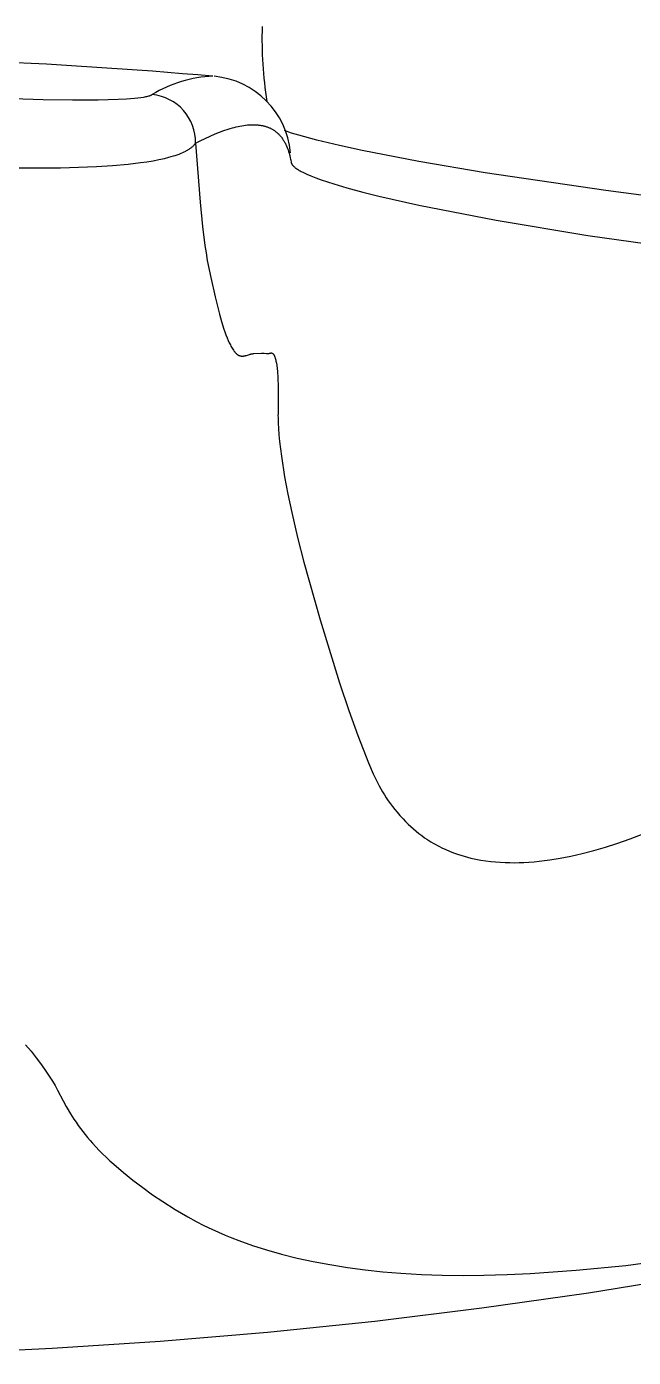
# Model space of a CAD drawing. Extents: x 10556 to 11150, y -5808 to -5388.
# Drawn here: x 10964.2 to 10989.7, y -5682.5 to -5626.5 of the extents above; entities that cross this region are included whole.
import ezdxf

# ---------------------------------------------------------------- set-up
doc = ezdxf.new("R2010")
doc.units = 0
doc.header["$LTSCALE"] = 7
doc.header["$MEASUREMENT"] = 0
doc.layers.add('Make2D 표시선', color=7, linetype='CONTINUOUS')
doc.layers.add('Make2D 표시선 - Tangent', color=7, linetype='CONTINUOUS')

msp = doc.modelspace()

# ---------------------------------------------------------------- linework, layer by layer
at = {"layer": 'Make2D 표시선'}
for points in [[(11015.30777, -5637.29594), (11002.67891, -5635.24069), (10988.57002, -5633.3694), (10983.48055, -5632.62045), (10980.69405, -5632.14825), (10978.30024, -5631.68449), (10977.34353, -5631.47598), (10976.39169, -5631.24659), (10975.63421, -5631.0406), (10975.33466, -5630.94972), (10975.03762, -5630.85099)], [(10911.03267, -5679.04712), (10915.44512, -5679.76006), (10919.91414, -5680.39422), (10924.39449, -5680.94273), (10928.88446, -5681.4062), (10933.38236, -5681.78526), (10937.92866, -5682.08279), (10942.47971, -5682.29513), (10947.03394, -5682.42244), (10951.58976, -5682.4649), (10956.14431, -5682.42264), (10960.69727, -5682.29557), (10965.24707, -5682.08349), (10969.79209, -5681.7862), (10974.31695, -5681.40475), (10978.83377, -5680.93785), (10983.34083, -5680.38492), (10987.83642, -5679.74538), (10992.23001, -5679.03394)]]:
    msp.add_lwpolyline(points, dxfattribs=at)
for centre, radius, start, end in [((10990.93215, -5626.99105), 16.84674, 178.239963, 188.987869), ((10951.72067, -5863.82768), 236.14152, 85.0690294, 90.0309066), ((10971.7532, -5632.09625), 3.54589, 5.095096, 84.786928)]:
    msp.add_arc(centre, radius, start, end, dxfattribs=at)
at = {"layer": 'Make2D 표시선 - Tangent'}
for points in [[(10961.87295, -5629.44615), (10964.87729, -5629.54179), (10966.10465, -5629.55835), (10967.18245, -5629.55433), (10968.03134, -5629.53029), (10968.37735, -5629.5116), (10968.72272, -5629.48391), (10968.85491, -5629.47003), (10968.98678, -5629.45342), (10969.09456, -5629.43708), (10969.14825, -5629.4277), (10969.20177, -5629.41737), (10969.23966, -5629.40936), (10969.27739, -5629.40065), (10969.31491, -5629.39107), (10969.35216, -5629.38047), (10969.38197, -5629.37103), (10969.39675, -5629.36593), (10969.41141, -5629.36053), (10969.42594, -5629.3548), (10969.44032, -5629.3487), (10969.45453, -5629.3422), (10969.46855, -5629.33526)], [(10971.28426, -5631.38143), (10971.48933, -5631.27599), (10971.69651, -5631.17479), (10971.90595, -5631.0784), (10972.1178, -5630.98741), (10972.29581, -5630.91638), (10972.47565, -5630.85018), (10972.65741, -5630.78955), (10972.74903, -5630.76155), (10972.84116, -5630.7352), (10972.91967, -5630.71424), (10972.99855, -5630.69466), (10973.07777, -5630.67658), (10973.15733, -5630.66012), (10973.23722, -5630.64541), (10973.31742, -5630.63257), (10973.39792, -5630.62172), (10973.47871, -5630.61298), (10973.55027, -5630.60713), (10973.62198, -5630.60318), (10973.69374, -5630.6013), (10973.76549, -5630.60163), (10973.83714, -5630.60435), (10973.87291, -5630.60665), (10973.90862, -5630.6096), (10973.94427, -5630.61323), (10973.97985, -5630.61755), (10974.01534, -5630.62259), (10974.05075, -5630.62836), (10974.07932, -5630.63358), (10974.10782, -5630.63931), (10974.13621, -5630.64554), (10974.16449, -5630.65229), (10974.19264, -5630.65956), (10974.22065, -5630.66736), (10974.24849, -5630.67569), (10974.27615, -5630.68458), (10974.30362, -5630.69401), (10974.33088, -5630.704), (10974.35791, -5630.71456), (10974.3847, -5630.72569), (10974.41123, -5630.73741), (10974.43749, -5630.74971), (10974.46346, -5630.76261), (10974.48912, -5630.7761), (10974.51331, -5630.78955), (10974.53719, -5630.80353), (10974.56075, -5630.81805), (10974.58401, -5630.83308), (10974.60693, -5630.84863), (10974.62951, -5630.86467), (10974.65175, -5630.8812), (10974.67364, -5630.89821), (10974.69516, -5630.91567), (10974.71631, -5630.93359), (10974.73708, -5630.95195), (10974.75745, -5630.97074), (10974.77743, -5630.98995), (10974.797, -5631.00956), (10974.81616, -5631.02957), (10974.83489, -5631.04996), (10974.85818, -5631.07655), (10974.88078, -5631.10371), (10974.90269, -5631.13143), (10974.92393, -5631.15968), (10974.94451, -5631.18843), (10974.96443, -5631.21765), (10974.98371, -5631.24731), (10975.00237, -5631.2774), (10975.02041, -5631.30788), (10975.03784, -5631.33872), (10975.05468, -5631.36991), (10975.07093, -5631.40141), (10975.10174, -5631.46523), (10975.13035, -5631.52999), (10975.15684, -5631.5954), (10975.18133, -5631.66152), (10975.20393, -5631.72831), (10975.22474, -5631.79577), (10975.25266, -5631.89719), (10975.27748, -5631.99942), (10975.28741, -5632.04413), (10975.29652, -5632.089), (10975.3133, -5632.18327), (10975.31449, -5632.1891), (10975.3158, -5632.19489), (10975.31702, -5632.19965), (10975.31835, -5632.20437), (10975.31979, -5632.20906), (10975.32134, -5632.21372), (10975.323, -5632.21835), (10975.32476, -5632.22294), (10975.32662, -5632.2275), (10975.32857, -5632.23201), (10975.33062, -5632.2365), (10975.33275, -5632.24094), (10975.33497, -5632.24534), (10975.33727, -5632.2497), (10975.3421, -5632.2583), (10975.34721, -5632.26673), (10975.35073, -5632.27219), (10975.35435, -5632.27758), (10975.35808, -5632.28289), (10975.3619, -5632.28813), (10975.36982, -5632.29839), (10975.37809, -5632.3084), (10975.38665, -5632.31815), (10975.39549, -5632.32768), (10975.40455, -5632.33699), (10975.41381, -5632.34611), (10975.42564, -5632.35729), (10975.43771, -5632.36821), (10975.45, -5632.37887), (10975.46248, -5632.38931), (10975.48797, -5632.40953), (10975.51404, -5632.42901), (10975.54889, -5632.45355), (10975.58442, -5632.47708), (10975.62055, -5632.4997), (10975.65722, -5632.52148), (10975.69434, -5632.54251), (10975.73186, -5632.56288), (10975.80778, -5632.60199), (10975.89121, -5632.6426), (10975.97539, -5632.68149), (10976.14567, -5632.75483), (10976.35764, -5632.83838), (10976.5718, -5632.91644), (10976.84101, -5633.00834), (10977.11187, -5633.09513), (10977.65733, -5633.25656), (10978.3331, -5633.43958), (10979.0123, -5633.60955), (10980.68699, -5633.98805), (10983.94785, -5634.62222), (10987.80066, -5635.26609), (11003.78982, -5637.49652)], [(10963.82866, -5632.41538), (10965.6043, -5632.41296), (10966.36272, -5632.39403), (10967.12066, -5632.36133), (10967.78698, -5632.31866), (10968.45199, -5632.25913), (10968.97736, -5632.19665), (10969.23914, -5632.15874), (10969.50009, -5632.11544), (10969.73777, -5632.0704), (10969.97412, -5632.01888), (10970.16441, -5631.9713), (10970.25895, -5631.9452), (10970.353, -5631.91737), (10970.43588, -5631.89112), (10970.51821, -5631.86318), (10970.59986, -5631.83333), (10970.68069, -5631.80135), (10970.74762, -5631.77278), (10970.8137, -5631.74233), (10970.87875, -5631.70977), (10970.91083, -5631.69262), (10970.94259, -5631.67486), (10970.96964, -5631.65905), (10970.99639, -5631.64272), (10971.02279, -5631.62585), (10971.04879, -5631.6084), (10971.07437, -5631.59034), (10971.09946, -5631.57162), (10971.12403, -5631.55222), (10971.14802, -5631.53211), (10971.16708, -5631.5152), (10971.18567, -5631.49777), (10971.20375, -5631.47982), (10971.22124, -5631.46131), (10971.23809, -5631.44224), (10971.24627, -5631.43248), (10971.25426, -5631.42258), (10971.26206, -5631.41252), (10971.26966, -5631.40231), (10971.27707, -5631.39195), (10971.28426, -5631.38143)], [(10971.28426, -5631.38143), (10971.48104, -5633.86403), (10971.58408, -5634.88162), (10971.68363, -5635.68114), (10971.73107, -5635.99787), (10971.78426, -5636.31367), (10971.92591, -5637.03114), (10972.10846, -5637.84595), (10972.29536, -5638.57538), (10972.38432, -5638.8875), (10972.48207, -5639.19694), (10972.5245, -5639.31956), (10972.56932, -5639.44133), (10972.61687, -5639.56205), (10972.66752, -5639.68152), (10972.71043, -5639.7757), (10972.75619, -5639.86848), (10972.78034, -5639.9142), (10972.80544, -5639.95939), (10972.83158, -5640.004), (10972.85883, -5640.04797), (10972.87998, -5640.08031), (10972.90199, -5640.11208), (10972.91337, -5640.12769), (10972.92504, -5640.14309), (10972.93701, -5640.15825), (10972.94931, -5640.17315), (10972.95962, -5640.18511), (10972.97019, -5640.19686), (10972.98102, -5640.20837), (10972.99213, -5640.21959), (10973.00353, -5640.23051), (10973.01523, -5640.2411), (10973.02726, -5640.25132), (10973.03962, -5640.26116), (10973.04591, -5640.2659), (10973.05228, -5640.27053), (10973.05874, -5640.27505), (10973.06527, -5640.27944), (10973.07189, -5640.28371), (10973.0786, -5640.28784), (10973.08538, -5640.29184), (10973.09223, -5640.29569), (10973.09917, -5640.29939), (10973.10618, -5640.30293), (10973.11326, -5640.30631), (10973.12042, -5640.30952), (10973.12765, -5640.31255), (10973.13494, -5640.31541), (10973.14231, -5640.31808), (10973.14975, -5640.32056), (10973.15734, -5640.32286), (10973.16499, -5640.32497), (10973.1727, -5640.32688), (10973.18046, -5640.32861), (10973.18826, -5640.33014), (10973.19611, -5640.33149), (10973.204, -5640.33267), (10973.21192, -5640.33367), (10973.21986, -5640.33449), (10973.22782, -5640.33515), (10973.2358, -5640.33565), (10973.24379, -5640.33598), (10973.25178, -5640.33616), (10973.25977, -5640.33619), (10973.26776, -5640.33607), (10973.27573, -5640.3358), (10973.2883, -5640.3351), (10973.30083, -5640.33405), (10973.31331, -5640.33269), (10973.32575, -5640.33102), (10973.33813, -5640.32906), (10973.35047, -5640.32683), (10973.36276, -5640.32433), (10973.375, -5640.3216), (10973.38872, -5640.31824), (10973.40238, -5640.31462), (10973.42956, -5640.30675), (10973.56455, -5640.26318), (10973.59182, -5640.25548), (10973.61813, -5640.24899), (10973.63136, -5640.24609), (10973.64464, -5640.24345), (10973.65797, -5640.24107), (10973.67135, -5640.23896), (10973.68477, -5640.23713), (10973.69823, -5640.23559), (10973.71106, -5640.2344), (10973.72393, -5640.23343), (10974.07051, -5640.21832), (10974.11738, -5640.21659), (10974.14743, -5640.21645), (10974.17747, -5640.21728), (10974.2782, -5640.22446), (10974.29834, -5640.22547), (10974.3185, -5640.22593), (10974.32858, -5640.22589), (10974.33867, -5640.22566), (10974.35042, -5640.22509), (10974.36215, -5640.22419), (10974.37385, -5640.22292), (10974.37967, -5640.22213), (10974.38548, -5640.22124), (10974.3949, -5640.21957), (10974.44171, -5640.20964), (10974.45111, -5640.2079), (10974.46056, -5640.20642), (10974.46686, -5640.20564), (10974.47002, -5640.20533), (10974.47318, -5640.20509), (10974.47634, -5640.20493), (10974.4795, -5640.20487), (10974.48266, -5640.2049), (10974.48424, -5640.20496), (10974.48582, -5640.20504), (10974.48865, -5640.20528), (10974.49147, -5640.2056), (10974.49429, -5640.20603), (10974.4971, -5640.20654), (10974.49989, -5640.20714), (10974.50266, -5640.20783), (10974.50542, -5640.20861), (10974.50816, -5640.20946), (10974.51087, -5640.21039), (10974.51356, -5640.2114), (10974.51622, -5640.21249), (10974.51885, -5640.21365), (10974.52145, -5640.21487), (10974.52401, -5640.21616), (10974.52654, -5640.21752), (10974.52902, -5640.21894), (10974.53183, -5640.22065), (10974.53457, -5640.22243), (10974.53727, -5640.22428), (10974.53991, -5640.22621), (10974.5425, -5640.2282), (10974.54504, -5640.23025), (10974.54752, -5640.23237), (10974.54996, -5640.23455), (10974.55235, -5640.23678), (10974.55469, -5640.23906), (10974.55698, -5640.2414), (10974.55923, -5640.24378), (10974.56143, -5640.2462), (10974.56359, -5640.24867), (10974.56778, -5640.25371), (10974.57029, -5640.2569), (10974.57274, -5640.26015), (10974.57513, -5640.26343), (10974.57746, -5640.26676), (10974.58196, -5640.27354), (10974.58625, -5640.28047), (10974.59034, -5640.28752), (10974.59426, -5640.29467), (10974.59802, -5640.30192), (10974.60163, -5640.30923), (10974.60611, -5640.31879), (10974.61039, -5640.32844), (10974.61448, -5640.33816), (10974.61839, -5640.34794), (10974.62575, -5640.36769), (10974.63259, -5640.38763), (10974.63885, -5640.40723), (10974.64475, -5640.42695), (10974.65555, -5640.4667), (10974.6652, -5640.50678), (10974.6739, -5640.54708), (10974.6829, -5640.59337), (10974.69104, -5640.63981), (10974.70516, -5640.73301), (10974.72055, -5640.85739), (10974.73278, -5640.98215), (10974.75004, -5641.23233), (10974.76534, -5641.63653), (10974.77056, -5642.04099), (10974.76652, -5642.47409), (10974.76208, -5642.68647), (10974.76122, -5642.77561), (10974.76084, -5642.78744), (10974.76051, -5642.79334), (10974.76004, -5642.79924), (10974.7578, -5642.81878), (10974.75751, -5642.82205), (10974.75731, -5642.82532), (10974.75716, -5642.82988), (10974.75712, -5642.83445), (10974.75718, -5642.84725), (10974.75756, -5642.85666), (10974.76054, -5642.89932), (10974.76116, -5642.91378), (10974.76721, -5643.16965), (10974.77728, -5643.36803), (10974.79841, -5643.64966), (10974.82583, -5643.93074), (10974.90502, -5644.54706), (10975.04037, -5645.41666), (10975.17473, -5646.14548), (10975.33632, -5646.91982), (10975.57899, -5647.96458), (10975.84378, -5649.00401), (10976.53031, -5651.43855), (10977.35308, -5654.08117), (10977.74629, -5655.25057), (10978.12028, -5656.29829), (10978.33962, -5656.87883), (10978.57138, -5657.45447), (10978.77184, -5657.91441), (10978.86392, -5658.11141), (10978.96048, -5658.30623), (10979.02203, -5658.4236), (10979.08585, -5658.53976), (10979.16116, -5658.66994), (10979.23953, -5658.7983), (10979.32091, -5658.92478), (10979.40521, -5659.04932), (10979.4924, -5659.17187), (10979.58241, -5659.29237), (10979.67517, -5659.41075), (10979.77062, -5659.52696), (10979.89509, -5659.6707), (10980.02372, -5659.81075), (10980.12863, -5659.9191), (10980.2361, -5660.02492), (10980.34613, -5660.12808), (10980.45869, -5660.22842), (10980.57378, -5660.32582), (10980.69139, -5660.42012), (10980.8115, -5660.51119), (10980.9341, -5660.59889), (10981.02088, -5660.65787), (10981.10883, -5660.71514), (10981.19789, -5660.77068), (10981.28802, -5660.82448), (10981.37919, -5660.87653), (10981.47133, -5660.92681), (10981.56442, -5660.97532), (10981.65842, -5661.02204), (10981.81997, -5661.09726), (10981.9838, -5661.16733), (10982.14973, -5661.2323), (10982.31757, -5661.29221), (10982.45765, -5661.33796), (10982.5988, -5661.38033), (10982.74092, -5661.41935), (10982.8839, -5661.45507), (10983.09209, -5661.50101), (10983.30163, -5661.54035), (10983.51227, -5661.57333), (10983.72375, -5661.60015), (10983.92207, -5661.61986), (10984.1208, -5661.63458), (10984.31984, -5661.64449), (10984.5191, -5661.64976), (10984.71847, -5661.6506), (10984.91784, -5661.64717), (10985.11711, -5661.63967), (10985.31617, -5661.62827), (10985.53876, -5661.61111), (10985.76092, -5661.58948), (10985.98262, -5661.56357), (10986.20381, -5661.53358), (10986.64453, -5661.46207), (10987.08278, -5661.37645), (10987.57318, -5661.2648), (10988.05997, -5661.13832), (10988.54306, -5660.99817), (10989.02237, -5660.84554), (10989.58208, -5660.65121), (10990.13663, -5660.44254)], [(10964.13319, -5669.30886), (10964.36132, -5669.58454), (10964.583, -5669.86545), (10964.76162, -5670.10287), (10964.93461, -5670.3444), (10965.10123, -5670.59033), (10965.26073, -5670.84093), (10965.3726, -5671.02775), (10965.47951, -5671.21744), (10965.71222, -5671.67132), (10965.8441, -5671.90967), (10965.88526, -5671.98191), (10966.0233, -5672.21348), (10966.16859, -5672.4406), (10966.25838, -5672.57373), (10966.35054, -5672.70521), (10966.44504, -5672.83502), (10966.54185, -5672.96311), (10966.64092, -5673.08946), (10966.74224, -5673.21402), (10966.84575, -5673.33675), (10966.95144, -5673.45763), (10967.08984, -5673.6096), (10967.23163, -5673.75842), (10967.37667, -5673.90407), (10967.52487, -5674.0465), (10967.68405, -5674.19309), (10967.84579, -5674.33689), (10968.25283, -5674.68337), (10968.65437, -5675.00678), (10969.06434, -5675.31941), (10969.4826, -5675.62083), (10969.90902, -5675.91063), (10970.43381, -5676.24424), (10970.69919, -5676.40375), (10970.96749, -5676.55829), (10971.30859, -5676.74428), (10971.63914, -5676.91335), (10971.97382, -5677.07406), (10972.25368, -5677.2009), (10972.53594, -5677.32226), (10972.82046, -5677.43826), (10973.10708, -5677.54901), (10973.68606, -5677.75519), (10974.27169, -5677.94168), (10974.91401, -5678.12309), (10975.56173, -5678.28417), (10976.24704, -5678.43334), (10976.93631, -5678.56305), (10977.68006, -5678.68176), (10978.42675, -5678.78034), (10979.17576, -5678.86002), (10979.92645, -5678.92204), (10980.80115, -5678.97352), (10981.67682, -5679.00428), (10982.55301, -5679.01584), (10983.42929, -5679.00971), (10984.40313, -5678.98391), (10985.37632, -5678.93968), (10987.31989, -5678.80218), (10989.4019, -5678.59195), (10992.57947, -5678.15932)]]:
    msp.add_lwpolyline(points, dxfattribs=at)
for centre, radius, start, end in [((10972.23666, -5633.86519), 5.30874, 92.357826, 121.427873), ((10969.27741, -5631.33356), 2.00742, 358.633491, 84.536263)]:
    msp.add_arc(centre, radius, start, end, dxfattribs=at)

doc.saveas('drawing.dxf')
